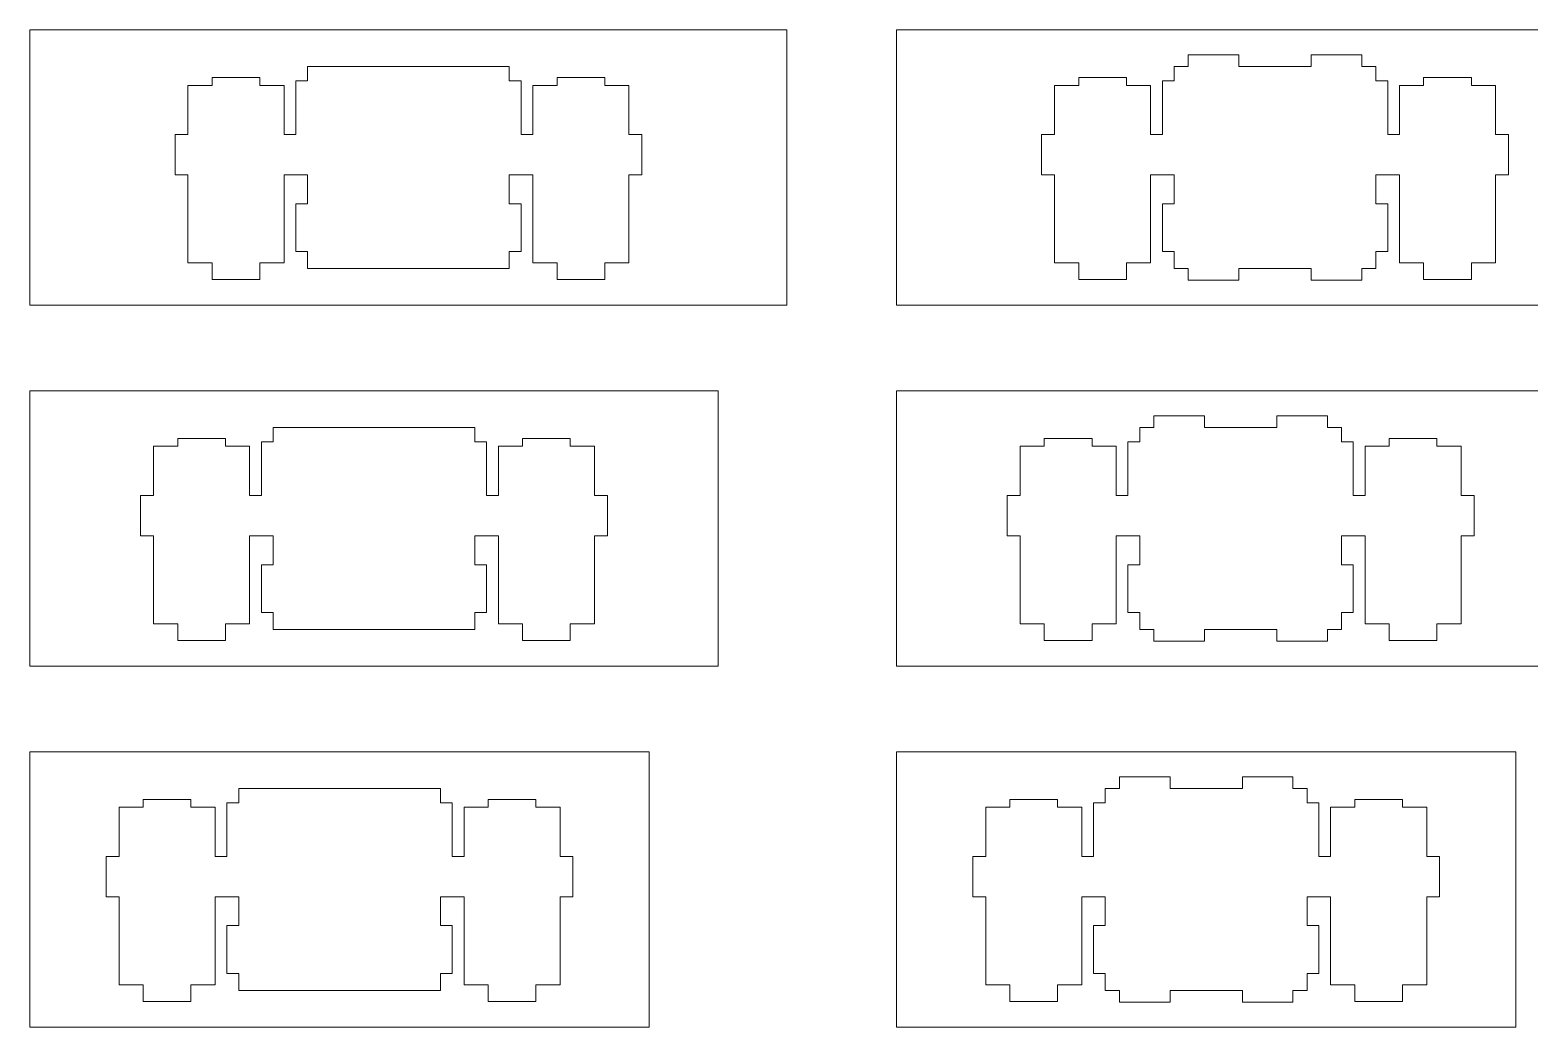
# Model space of a CAD drawing. Header units: millimetres. Extents: x -489 to 489, y -241 to 468.
# Drawn here: x -208.2 to -104.4, y 355.8 to 424.8 of the extents above; entities that cross this region are included whole.
import ezdxf

# ---------------------------------------------------------------- set-up
doc = ezdxf.new("R2010")
doc.units = ezdxf.units.MM
doc.header["$MEASUREMENT"] = 0
doc.layers.add('Layer 1', color=7, linetype='Continuous')

msp = doc.modelspace()

# ---------------------------------------------------------------- linework, layer by layer
at = {"layer": 'Layer 1', "color": 250, "lineweight": 9}
for points in [[(-208.1806, 424.8478), (-208.1806, 424.8478), (-208.1806, 405.7978), (-208.1806, 405.7978), (-208.1806, 405.7978), (-208.1806, 405.7978), (-155.7931, 405.7978), (-155.7931, 405.7978), (-155.7931, 405.7978), (-155.7931, 405.7978), (-155.7931, 424.8478), (-155.7931, 424.8478), (-155.7931, 424.8478), (-155.7931, 424.8478), (-208.1806, 424.8478), (-208.1806, 424.8478)], [(-148.1957, 424.8478), (-148.1957, 424.8478), (-148.1957, 405.7978), (-148.1957, 405.7978), (-148.1957, 405.7978), (-148.1957, 405.7978), (-95.8082, 405.7978), (-95.8082, 405.7978), (-95.8082, 405.7978), (-95.8082, 405.7978), (-95.8082, 424.8478), (-95.8082, 424.8478), (-95.8082, 424.8478), (-95.8082, 424.8478), (-148.1957, 424.8478), (-148.1957, 424.8478)], [(-208.1806, 399.8577), (-208.1806, 399.8577), (-208.1806, 380.8077), (-208.1806, 380.8077), (-208.1806, 380.8077), (-208.1806, 380.8077), (-160.5556, 380.8077), (-160.5556, 380.8077), (-160.5556, 380.8077), (-160.5556, 380.8077), (-160.5556, 399.8577), (-160.5556, 399.8577), (-160.5556, 399.8577), (-160.5556, 399.8577), (-208.1806, 399.8577), (-208.1806, 399.8577)], [(-148.1957, 399.8577), (-148.1957, 399.8577), (-148.1957, 380.8077), (-148.1957, 380.8077), (-148.1957, 380.8077), (-148.1957, 380.8077), (-100.5707, 380.8077), (-100.5707, 380.8077), (-100.5707, 380.8077), (-100.5707, 380.8077), (-100.5707, 399.8577), (-100.5707, 399.8577), (-100.5707, 399.8577), (-100.5707, 399.8577), (-148.1957, 399.8577), (-148.1957, 399.8577)], [(-208.1806, 355.8176), (-208.1806, 355.8176), (-208.1806, 374.8676), (-208.1806, 374.8676), (-208.1806, 374.8676), (-208.1806, 374.8676), (-165.3181, 374.8676), (-165.3181, 374.8676), (-165.3181, 374.8676), (-165.3181, 374.8676), (-165.3181, 355.8176), (-165.3181, 355.8176), (-165.3181, 355.8176), (-165.3181, 355.8176), (-208.1806, 355.8176), (-208.1806, 355.8176)], [(-148.1957, 355.8176), (-148.1957, 355.8176), (-148.1957, 374.8676), (-148.1957, 374.8676), (-148.1957, 374.8676), (-148.1957, 374.8676), (-105.3332, 374.8676), (-105.3332, 374.8676), (-105.3332, 374.8676), (-105.3332, 374.8676), (-105.3332, 355.8176), (-105.3332, 355.8176), (-105.3332, 355.8176), (-105.3332, 355.8176), (-148.1957, 355.8176), (-148.1957, 355.8176)]]:
    msp.add_open_spline(points, degree=3, knots=[0, 0, 0, 0, 0.2, 0.2, 0.2, 0.2, 0.4, 0.4, 0.4, 0.4, 0.6, 0.6, 0.6, 0.6, 1, 1, 1, 1], dxfattribs=at)
for points in [[(-175.0018, 422.3078), (-175.0018, 422.3078), (-188.9718, 422.3078), (-188.9718, 422.3078)], [(-188.9718, 422.3078), (-188.9718, 422.3078), (-188.9718, 421.3274), (-188.9718, 421.3274)], [(-175.0018, 421.3274), (-175.0018, 421.3274), (-175.0018, 422.3078), (-175.0018, 422.3078)], [(-128.007, 422.3078), (-128.007, 422.3078), (-128.9874, 422.3078), (-128.9874, 422.3078)], [(-128.9874, 422.3078), (-128.9874, 422.3078), (-128.9874, 421.3273), (-128.9874, 421.3273)], [(-124.5068, 423.1206), (-124.5068, 423.1206), (-128.007, 423.1206), (-128.007, 423.1206)], [(-128.007, 423.1206), (-128.007, 423.1206), (-128.007, 422.3078), (-128.007, 422.3078)], [(-124.5068, 422.3078), (-124.5068, 422.3078), (-124.5068, 423.1206), (-124.5068, 423.1206)], [(-119.498, 422.3078), (-119.498, 422.3078), (-124.5068, 422.3078), (-124.5068, 422.3078)], [(-115.9978, 423.1206), (-115.9978, 423.1206), (-119.498, 423.1206), (-119.498, 423.1206)], [(-119.498, 423.1206), (-119.498, 423.1206), (-119.498, 422.3078), (-119.498, 422.3078)], [(-115.9978, 422.3078), (-115.9978, 422.3078), (-115.9978, 423.1206), (-115.9978, 423.1206)], [(-115.0174, 422.3078), (-115.0174, 422.3078), (-115.9978, 422.3078), (-115.9978, 422.3078)], [(-115.0174, 421.3273), (-115.0174, 421.3273), (-115.0174, 422.3078), (-115.0174, 422.3078)], [(-192.2738, 421.5458), (-192.2738, 421.5458), (-195.5758, 421.5458), (-195.5758, 421.5458)], [(-195.5758, 421.5458), (-195.5758, 421.5458), (-195.5758, 421.0124), (-195.5758, 421.0124)], [(-192.2738, 421.0124), (-192.2738, 421.0124), (-192.2738, 421.5458), (-192.2738, 421.5458)], [(-188.9718, 421.3274), (-188.9718, 421.3274), (-189.7846, 421.3274), (-189.7846, 421.3274)], [(-189.7846, 421.3274), (-189.7846, 421.3274), (-189.7846, 417.6088), (-189.7846, 417.6088)], [(-174.189, 421.3274), (-174.189, 421.3274), (-175.0018, 421.3274), (-175.0018, 421.3274)], [(-174.189, 417.6088), (-174.189, 417.6088), (-174.189, 421.3274), (-174.189, 421.3274)], [(-168.3978, 421.5458), (-168.3978, 421.5458), (-171.6998, 421.5458), (-171.6998, 421.5458)], [(-171.6998, 421.5458), (-171.6998, 421.5458), (-171.6998, 421.0124), (-171.6998, 421.0124)], [(-168.3978, 421.0124), (-168.3978, 421.0124), (-168.3978, 421.5458), (-168.3978, 421.5458)], [(-132.2894, 421.5458), (-132.2894, 421.5458), (-135.5914, 421.5458), (-135.5914, 421.5458)], [(-135.5914, 421.5458), (-135.5914, 421.5458), (-135.5914, 421.0124), (-135.5914, 421.0124)], [(-132.2894, 421.0124), (-132.2894, 421.0124), (-132.2894, 421.5458), (-132.2894, 421.5458)], [(-128.9874, 421.3273), (-128.9874, 421.3273), (-129.8002, 421.3273), (-129.8002, 421.3273)], [(-129.8002, 421.3273), (-129.8002, 421.3273), (-129.8002, 417.6088), (-129.8002, 417.6088)], [(-114.2046, 421.3273), (-114.2046, 421.3273), (-115.0174, 421.3273), (-115.0174, 421.3273)], [(-114.2046, 417.6088), (-114.2046, 417.6088), (-114.2046, 421.3273), (-114.2046, 421.3273)], [(-108.4134, 421.5458), (-108.4134, 421.5458), (-111.7154, 421.5458), (-111.7154, 421.5458)], [(-111.7154, 421.5458), (-111.7154, 421.5458), (-111.7154, 421.0124), (-111.7154, 421.0124)], [(-108.4134, 421.0124), (-108.4134, 421.0124), (-108.4134, 421.5458), (-108.4134, 421.5458)], [(-195.5758, 421.0124), (-195.5758, 421.0124), (-197.2522, 421.0124), (-197.2522, 421.0124)], [(-197.2522, 421.0124), (-197.2522, 421.0124), (-197.2522, 417.6088), (-197.2522, 417.6088)], [(-190.5974, 421.0124), (-190.5974, 421.0124), (-192.2738, 421.0124), (-192.2738, 421.0124)], [(-190.5974, 421.0124), (-190.5974, 421.0124), (-190.5974, 421.0124), (-190.5974, 421.0124)], [(-190.5974, 417.6088), (-190.5974, 417.6088), (-190.5974, 421.0124), (-190.5974, 421.0124)], [(-171.6998, 421.0124), (-171.6998, 421.0124), (-173.3762, 421.0124), (-173.3762, 421.0124)], [(-173.3762, 421.0124), (-173.3762, 421.0124), (-173.3762, 417.6088), (-173.3762, 417.6088)], [(-166.7214, 421.0124), (-166.7214, 421.0124), (-168.3978, 421.0124), (-168.3978, 421.0124)], [(-166.7214, 417.6088), (-166.7214, 417.6088), (-166.7214, 421.0124), (-166.7214, 421.0124)], [(-135.5914, 421.0124), (-135.5914, 421.0124), (-137.2678, 421.0124), (-137.2678, 421.0124)], [(-137.2678, 421.0124), (-137.2678, 421.0124), (-137.2678, 417.6088), (-137.2678, 417.6088)], [(-130.613, 421.0124), (-130.613, 421.0124), (-132.2894, 421.0124), (-132.2894, 421.0124)], [(-130.613, 421.0124), (-130.613, 421.0124), (-130.613, 421.0124), (-130.613, 421.0124)], [(-130.613, 417.6088), (-130.613, 417.6088), (-130.613, 421.0124), (-130.613, 421.0124)], [(-111.7154, 421.0124), (-111.7154, 421.0124), (-113.3918, 421.0124), (-113.3918, 421.0124)], [(-113.3918, 421.0124), (-113.3918, 421.0124), (-113.3918, 417.6088), (-113.3918, 417.6088)], [(-106.737, 421.0124), (-106.737, 421.0124), (-108.4134, 421.0124), (-108.4134, 421.0124)], [(-106.737, 417.6088), (-106.737, 417.6088), (-106.737, 421.0124), (-106.737, 421.0124)], [(-197.2522, 417.6088), (-197.2522, 417.6088), (-198.1412, 417.6088), (-198.1412, 417.6088)], [(-198.1412, 417.6088), (-198.1412, 417.6088), (-198.1412, 414.8148), (-198.1412, 414.8148)], [(-189.7846, 417.6088), (-189.7846, 417.6088), (-190.5974, 417.6088), (-190.5974, 417.6088)], [(-173.3762, 417.6088), (-173.3762, 417.6088), (-174.189, 417.6088), (-174.189, 417.6088)], [(-165.8324, 417.6088), (-165.8324, 417.6088), (-166.7214, 417.6088), (-166.7214, 417.6088)], [(-165.8324, 414.8148), (-165.8324, 414.8148), (-165.8324, 417.6088), (-165.8324, 417.6088)], [(-137.2678, 417.6088), (-137.2678, 417.6088), (-138.1568, 417.6088), (-138.1568, 417.6088)], [(-138.1568, 417.6088), (-138.1568, 417.6088), (-138.1568, 414.8148), (-138.1568, 414.8148)], [(-129.8002, 417.6088), (-129.8002, 417.6088), (-130.613, 417.6088), (-130.613, 417.6088)], [(-113.3918, 417.6088), (-113.3918, 417.6088), (-114.2046, 417.6088), (-114.2046, 417.6088)], [(-105.848, 417.6088), (-105.848, 417.6088), (-106.737, 417.6088), (-106.737, 417.6088)], [(-105.848, 414.8148), (-105.848, 414.8148), (-105.848, 417.6088), (-105.848, 417.6088)], [(-198.1412, 414.8148), (-198.1412, 414.8148), (-197.2522, 414.8148), (-197.2522, 414.8148)], [(-197.2522, 414.8148), (-197.2522, 414.8148), (-197.2522, 408.7188), (-197.2522, 408.7188)], [(-190.5974, 408.7188), (-190.5974, 408.7188), (-190.5974, 414.8148), (-190.5974, 414.8148)], [(-190.5974, 414.8148), (-190.5974, 414.8148), (-188.9718, 414.8148), (-188.9718, 414.8148)], [(-188.9718, 414.8148), (-188.9718, 414.8148), (-188.9718, 412.8184), (-188.9718, 412.8184)], [(-175.0018, 412.8184), (-175.0018, 412.8184), (-175.0018, 414.8148), (-175.0018, 414.8148)], [(-175.0018, 414.8148), (-175.0018, 414.8148), (-173.3762, 414.8148), (-173.3762, 414.8148)], [(-173.3762, 414.8148), (-173.3762, 414.8148), (-173.3762, 408.7188), (-173.3762, 408.7188)], [(-166.7214, 408.7188), (-166.7214, 408.7188), (-166.7214, 414.8148), (-166.7214, 414.8148)], [(-166.7214, 414.8148), (-166.7214, 414.8148), (-165.8324, 414.8148), (-165.8324, 414.8148)], [(-138.1568, 414.8148), (-138.1568, 414.8148), (-137.2678, 414.8148), (-137.2678, 414.8148)], [(-137.2678, 414.8148), (-137.2678, 414.8148), (-137.2678, 408.7188), (-137.2678, 408.7188)], [(-130.613, 408.7188), (-130.613, 408.7188), (-130.613, 414.8148), (-130.613, 414.8148)], [(-130.613, 414.8148), (-130.613, 414.8148), (-128.9874, 414.8148), (-128.9874, 414.8148)], [(-128.9874, 414.8148), (-128.9874, 414.8148), (-128.9874, 412.8183), (-128.9874, 412.8183)], [(-115.0174, 412.8183), (-115.0174, 412.8183), (-115.0174, 414.8148), (-115.0174, 414.8148)], [(-115.0174, 414.8148), (-115.0174, 414.8148), (-113.3918, 414.8148), (-113.3918, 414.8148)], [(-113.3918, 414.8148), (-113.3918, 414.8148), (-113.3918, 408.7188), (-113.3918, 408.7188)], [(-106.737, 408.7188), (-106.737, 408.7188), (-106.737, 414.8148), (-106.737, 414.8148)], [(-106.737, 414.8148), (-106.737, 414.8148), (-105.848, 414.8148), (-105.848, 414.8148)], [(-189.7846, 412.8184), (-189.7846, 412.8184), (-189.7846, 409.5062), (-189.7846, 409.5062)], [(-188.9718, 412.8184), (-188.9718, 412.8184), (-189.7846, 412.8184), (-189.7846, 412.8184)], [(-174.189, 412.8184), (-174.189, 412.8184), (-175.0018, 412.8184), (-175.0018, 412.8184)], [(-174.189, 409.5062), (-174.189, 409.5062), (-174.189, 412.8184), (-174.189, 412.8184)], [(-128.9874, 412.8183), (-128.9874, 412.8183), (-129.8002, 412.8183), (-129.8002, 412.8183)], [(-129.8002, 412.8183), (-129.8002, 412.8183), (-129.8002, 409.5062), (-129.8002, 409.5062)], [(-114.2046, 412.8183), (-114.2046, 412.8183), (-115.0174, 412.8183), (-115.0174, 412.8183)], [(-114.2046, 409.5062), (-114.2046, 409.5062), (-114.2046, 412.8183), (-114.2046, 412.8183)], [(-189.7846, 409.5062), (-189.7846, 409.5062), (-188.9718, 409.5062), (-188.9718, 409.5062)], [(-188.9718, 408.3378), (-188.9718, 408.3378), (-188.9718, 409.5062), (-188.9718, 409.5062)], [(-175.0018, 408.3378), (-175.0018, 408.3378), (-175.0018, 409.5062), (-175.0018, 409.5062)], [(-175.0018, 409.5062), (-175.0018, 409.5062), (-174.189, 409.5062), (-174.189, 409.5062)], [(-129.8002, 409.5062), (-129.8002, 409.5062), (-128.9874, 409.5062), (-128.9874, 409.5062)], [(-128.9874, 408.3378), (-128.9874, 408.3378), (-128.9874, 409.5062), (-128.9874, 409.5062)], [(-115.0174, 408.3378), (-115.0174, 408.3378), (-115.0174, 409.5062), (-115.0174, 409.5062)], [(-115.0174, 409.5062), (-115.0174, 409.5062), (-114.2046, 409.5062), (-114.2046, 409.5062)], [(-197.2522, 408.7188), (-197.2522, 408.7188), (-195.5758, 408.7188), (-195.5758, 408.7188)], [(-195.5758, 408.7188), (-195.5758, 408.7188), (-195.5758, 407.5758), (-195.5758, 407.5758)], [(-192.2738, 407.5758), (-192.2738, 407.5758), (-192.2738, 408.7188), (-192.2738, 408.7188)], [(-192.2738, 408.7188), (-192.2738, 408.7188), (-190.5974, 408.7188), (-190.5974, 408.7188)], [(-188.9718, 408.3378), (-188.9718, 408.3378), (-175.0018, 408.3378), (-175.0018, 408.3378)], [(-173.3762, 408.7188), (-173.3762, 408.7188), (-171.6998, 408.7188), (-171.6998, 408.7188)], [(-173.3762, 408.7188), (-173.3762, 408.7188), (-173.3762, 408.7188), (-173.3762, 408.7188)], [(-171.6998, 408.7188), (-171.6998, 408.7188), (-171.6998, 407.5758), (-171.6998, 407.5758)], [(-168.3978, 407.5758), (-168.3978, 407.5758), (-168.3978, 408.7188), (-168.3978, 408.7188)], [(-168.3978, 408.7188), (-168.3978, 408.7188), (-166.7214, 408.7188), (-166.7214, 408.7188)], [(-137.2678, 408.7188), (-137.2678, 408.7188), (-135.5914, 408.7188), (-135.5914, 408.7188)], [(-135.5914, 408.7188), (-135.5914, 408.7188), (-135.5914, 407.5758), (-135.5914, 407.5758)], [(-132.2894, 407.5758), (-132.2894, 407.5758), (-132.2894, 408.7188), (-132.2894, 408.7188)], [(-132.2894, 408.7188), (-132.2894, 408.7188), (-130.613, 408.7188), (-130.613, 408.7188)], [(-128.9874, 408.3378), (-128.9874, 408.3378), (-128.007, 408.3378), (-128.007, 408.3378)], [(-128.007, 408.3378), (-128.007, 408.3378), (-128.007, 407.525), (-128.007, 407.525)], [(-124.5068, 407.525), (-124.5068, 407.525), (-124.5068, 408.3378), (-124.5068, 408.3378)], [(-124.5068, 408.3378), (-124.5068, 408.3378), (-119.498, 408.3378), (-119.498, 408.3378)], [(-119.498, 408.3378), (-119.498, 408.3378), (-119.498, 407.525), (-119.498, 407.525)], [(-115.9978, 407.525), (-115.9978, 407.525), (-115.9978, 408.3378), (-115.9978, 408.3378)], [(-115.9978, 408.3378), (-115.9978, 408.3378), (-115.0174, 408.3378), (-115.0174, 408.3378)], [(-113.3918, 408.7188), (-113.3918, 408.7188), (-113.3918, 408.7188), (-113.3918, 408.7188)], [(-113.3918, 408.7188), (-113.3918, 408.7188), (-111.7154, 408.7188), (-111.7154, 408.7188)], [(-111.7154, 408.7188), (-111.7154, 408.7188), (-111.7154, 407.5758), (-111.7154, 407.5758)], [(-108.4134, 407.5758), (-108.4134, 407.5758), (-108.4134, 408.7188), (-108.4134, 408.7188)], [(-108.4134, 408.7188), (-108.4134, 408.7188), (-106.737, 408.7188), (-106.737, 408.7188)], [(-195.5758, 407.5758), (-195.5758, 407.5758), (-192.2738, 407.5758), (-192.2738, 407.5758)], [(-171.6998, 407.5758), (-171.6998, 407.5758), (-168.3978, 407.5758), (-168.3978, 407.5758)], [(-135.5914, 407.5758), (-135.5914, 407.5758), (-132.2894, 407.5758), (-132.2894, 407.5758)], [(-128.007, 407.525), (-128.007, 407.525), (-124.5068, 407.525), (-124.5068, 407.525)], [(-119.498, 407.525), (-119.498, 407.525), (-115.9978, 407.525), (-115.9978, 407.525)], [(-111.7154, 407.5758), (-111.7154, 407.5758), (-108.4134, 407.5758), (-108.4134, 407.5758)], [(-126.8878, 398.1305), (-126.8878, 398.1305), (-130.388, 398.1305), (-130.388, 398.1305)], [(-130.388, 398.1305), (-130.388, 398.1305), (-130.388, 397.3177), (-130.388, 397.3177)], [(-126.8878, 397.3177), (-126.8878, 397.3177), (-126.8878, 398.1305), (-126.8878, 398.1305)], [(-118.3788, 398.1305), (-118.3788, 398.1305), (-121.879, 398.1305), (-121.879, 398.1305)], [(-121.879, 398.1305), (-121.879, 398.1305), (-121.879, 397.3177), (-121.879, 397.3177)], [(-118.3788, 397.3177), (-118.3788, 397.3177), (-118.3788, 398.1305), (-118.3788, 398.1305)], [(-194.6553, 396.5557), (-194.6553, 396.5557), (-197.9573, 396.5557), (-197.9573, 396.5557)], [(-197.9573, 396.5557), (-197.9573, 396.5557), (-197.9573, 396.0223), (-197.9573, 396.0223)], [(-194.6553, 396.0223), (-194.6553, 396.0223), (-194.6553, 396.5557), (-194.6553, 396.5557)], [(-177.3833, 397.3177), (-177.3833, 397.3177), (-191.3533, 397.3177), (-191.3533, 397.3177)], [(-191.3533, 397.3177), (-191.3533, 397.3177), (-191.3533, 396.3373), (-191.3533, 396.3373)], [(-177.3833, 396.3373), (-177.3833, 396.3373), (-177.3833, 397.3177), (-177.3833, 397.3177)], [(-170.7793, 396.5557), (-170.7793, 396.5557), (-174.0813, 396.5557), (-174.0813, 396.5557)], [(-174.0813, 396.5557), (-174.0813, 396.5557), (-174.0813, 396.0223), (-174.0813, 396.0223)], [(-170.7793, 396.0223), (-170.7793, 396.0223), (-170.7793, 396.5557), (-170.7793, 396.5557)], [(-134.6704, 396.5557), (-134.6704, 396.5557), (-137.9724, 396.5557), (-137.9724, 396.5557)], [(-137.9724, 396.5557), (-137.9724, 396.5557), (-137.9724, 396.0223), (-137.9724, 396.0223)], [(-134.6704, 396.0223), (-134.6704, 396.0223), (-134.6704, 396.5557), (-134.6704, 396.5557)], [(-130.388, 397.3177), (-130.388, 397.3177), (-131.3684, 397.3177), (-131.3684, 397.3177)], [(-131.3684, 397.3177), (-131.3684, 397.3177), (-131.3684, 396.3372), (-131.3684, 396.3372)], [(-121.879, 397.3177), (-121.879, 397.3177), (-126.8878, 397.3177), (-126.8878, 397.3177)], [(-117.3984, 397.3177), (-117.3984, 397.3177), (-118.3788, 397.3177), (-118.3788, 397.3177)], [(-117.3984, 396.3372), (-117.3984, 396.3372), (-117.3984, 397.3177), (-117.3984, 397.3177)], [(-110.7944, 396.5557), (-110.7944, 396.5557), (-114.0964, 396.5557), (-114.0964, 396.5557)], [(-114.0964, 396.5557), (-114.0964, 396.5557), (-114.0964, 396.0223), (-114.0964, 396.0223)], [(-110.7944, 396.0223), (-110.7944, 396.0223), (-110.7944, 396.5557), (-110.7944, 396.5557)], [(-197.9573, 396.0223), (-197.9573, 396.0223), (-199.6337, 396.0223), (-199.6337, 396.0223)], [(-199.6337, 396.0223), (-199.6337, 396.0223), (-199.6337, 392.6187), (-199.6337, 392.6187)], [(-192.9789, 396.0223), (-192.9789, 396.0223), (-194.6553, 396.0223), (-194.6553, 396.0223)], [(-192.9789, 396.0223), (-192.9789, 396.0223), (-192.9789, 396.0223), (-192.9789, 396.0223)], [(-192.9789, 392.6187), (-192.9789, 392.6187), (-192.9789, 396.0223), (-192.9789, 396.0223)], [(-191.3533, 396.3373), (-191.3533, 396.3373), (-192.1661, 396.3373), (-192.1661, 396.3373)], [(-192.1661, 396.3373), (-192.1661, 396.3373), (-192.1661, 392.6187), (-192.1661, 392.6187)], [(-176.5705, 396.3373), (-176.5705, 396.3373), (-177.3833, 396.3373), (-177.3833, 396.3373)], [(-176.5705, 392.6187), (-176.5705, 392.6187), (-176.5705, 396.3373), (-176.5705, 396.3373)], [(-174.0813, 396.0223), (-174.0813, 396.0223), (-175.7577, 396.0223), (-175.7577, 396.0223)], [(-175.7577, 396.0223), (-175.7577, 396.0223), (-175.7577, 392.6187), (-175.7577, 392.6187)], [(-169.1029, 396.0223), (-169.1029, 396.0223), (-170.7793, 396.0223), (-170.7793, 396.0223)], [(-169.1029, 392.6187), (-169.1029, 392.6187), (-169.1029, 396.0223), (-169.1029, 396.0223)], [(-137.9724, 396.0223), (-137.9724, 396.0223), (-139.6488, 396.0223), (-139.6488, 396.0223)], [(-139.6488, 396.0223), (-139.6488, 396.0223), (-139.6488, 392.6187), (-139.6488, 392.6187)], [(-132.994, 396.0223), (-132.994, 396.0223), (-134.6704, 396.0223), (-134.6704, 396.0223)], [(-132.994, 396.0223), (-132.994, 396.0223), (-132.994, 396.0223), (-132.994, 396.0223)], [(-132.994, 392.6187), (-132.994, 392.6187), (-132.994, 396.0223), (-132.994, 396.0223)], [(-131.3684, 396.3372), (-131.3684, 396.3372), (-132.1812, 396.3372), (-132.1812, 396.3372)], [(-132.1812, 396.3372), (-132.1812, 396.3372), (-132.1812, 392.6187), (-132.1812, 392.6187)], [(-116.5856, 396.3372), (-116.5856, 396.3372), (-117.3984, 396.3372), (-117.3984, 396.3372)], [(-116.5856, 392.6187), (-116.5856, 392.6187), (-116.5856, 396.3372), (-116.5856, 396.3372)], [(-114.0964, 396.0223), (-114.0964, 396.0223), (-115.7728, 396.0223), (-115.7728, 396.0223)], [(-115.7728, 396.0223), (-115.7728, 396.0223), (-115.7728, 392.6187), (-115.7728, 392.6187)], [(-109.118, 396.0223), (-109.118, 396.0223), (-110.7944, 396.0223), (-110.7944, 396.0223)], [(-109.118, 392.6187), (-109.118, 392.6187), (-109.118, 396.0223), (-109.118, 396.0223)], [(-199.6337, 392.6187), (-199.6337, 392.6187), (-200.5227, 392.6187), (-200.5227, 392.6187)], [(-200.5227, 392.6187), (-200.5227, 392.6187), (-200.5227, 389.8247), (-200.5227, 389.8247)], [(-192.1661, 392.6187), (-192.1661, 392.6187), (-192.9789, 392.6187), (-192.9789, 392.6187)], [(-175.7577, 392.6187), (-175.7577, 392.6187), (-176.5705, 392.6187), (-176.5705, 392.6187)], [(-168.2139, 392.6187), (-168.2139, 392.6187), (-169.1029, 392.6187), (-169.1029, 392.6187)], [(-168.2139, 389.8247), (-168.2139, 389.8247), (-168.2139, 392.6187), (-168.2139, 392.6187)], [(-139.6488, 392.6187), (-139.6488, 392.6187), (-140.5378, 392.6187), (-140.5378, 392.6187)], [(-140.5378, 392.6187), (-140.5378, 392.6187), (-140.5378, 389.8247), (-140.5378, 389.8247)], [(-132.1812, 392.6187), (-132.1812, 392.6187), (-132.994, 392.6187), (-132.994, 392.6187)], [(-115.7728, 392.6187), (-115.7728, 392.6187), (-116.5856, 392.6187), (-116.5856, 392.6187)], [(-108.229, 392.6187), (-108.229, 392.6187), (-109.118, 392.6187), (-109.118, 392.6187)], [(-108.229, 389.8247), (-108.229, 389.8247), (-108.229, 392.6187), (-108.229, 392.6187)], [(-200.5227, 389.8247), (-200.5227, 389.8247), (-199.6337, 389.8247), (-199.6337, 389.8247)], [(-199.6337, 389.8247), (-199.6337, 389.8247), (-199.6337, 383.7287), (-199.6337, 383.7287)], [(-192.9789, 383.7287), (-192.9789, 383.7287), (-192.9789, 389.8247), (-192.9789, 389.8247)], [(-192.9789, 389.8247), (-192.9789, 389.8247), (-191.3533, 389.8247), (-191.3533, 389.8247)], [(-191.3533, 389.8247), (-191.3533, 389.8247), (-191.3533, 387.8283), (-191.3533, 387.8283)], [(-177.3833, 387.8283), (-177.3833, 387.8283), (-177.3833, 389.8247), (-177.3833, 389.8247)], [(-177.3833, 389.8247), (-177.3833, 389.8247), (-175.7577, 389.8247), (-175.7577, 389.8247)], [(-175.7577, 389.8247), (-175.7577, 389.8247), (-175.7577, 383.7287), (-175.7577, 383.7287)], [(-169.1029, 383.7287), (-169.1029, 383.7287), (-169.1029, 389.8247), (-169.1029, 389.8247)], [(-169.1029, 389.8247), (-169.1029, 389.8247), (-168.2139, 389.8247), (-168.2139, 389.8247)], [(-140.5378, 389.8247), (-140.5378, 389.8247), (-139.6488, 389.8247), (-139.6488, 389.8247)], [(-139.6488, 389.8247), (-139.6488, 389.8247), (-139.6488, 383.7287), (-139.6488, 383.7287)], [(-132.994, 383.7287), (-132.994, 383.7287), (-132.994, 389.8247), (-132.994, 389.8247)], [(-132.994, 389.8247), (-132.994, 389.8247), (-131.3684, 389.8247), (-131.3684, 389.8247)], [(-131.3684, 389.8247), (-131.3684, 389.8247), (-131.3684, 387.8282), (-131.3684, 387.8282)], [(-117.3984, 387.8282), (-117.3984, 387.8282), (-117.3984, 389.8247), (-117.3984, 389.8247)], [(-117.3984, 389.8247), (-117.3984, 389.8247), (-115.7728, 389.8247), (-115.7728, 389.8247)], [(-115.7728, 389.8247), (-115.7728, 389.8247), (-115.7728, 383.7287), (-115.7728, 383.7287)], [(-109.118, 383.7287), (-109.118, 383.7287), (-109.118, 389.8247), (-109.118, 389.8247)], [(-109.118, 389.8247), (-109.118, 389.8247), (-108.229, 389.8247), (-108.229, 389.8247)], [(-192.1661, 387.8283), (-192.1661, 387.8283), (-192.1661, 384.5161), (-192.1661, 384.5161)], [(-191.3533, 387.8283), (-191.3533, 387.8283), (-192.1661, 387.8283), (-192.1661, 387.8283)], [(-176.5705, 387.8283), (-176.5705, 387.8283), (-177.3833, 387.8283), (-177.3833, 387.8283)], [(-176.5705, 384.5161), (-176.5705, 384.5161), (-176.5705, 387.8283), (-176.5705, 387.8283)], [(-131.3684, 387.8282), (-131.3684, 387.8282), (-132.1812, 387.8282), (-132.1812, 387.8282)], [(-132.1812, 387.8282), (-132.1812, 387.8282), (-132.1812, 384.5161), (-132.1812, 384.5161)], [(-116.5856, 387.8282), (-116.5856, 387.8282), (-117.3984, 387.8282), (-117.3984, 387.8282)], [(-116.5856, 384.5161), (-116.5856, 384.5161), (-116.5856, 387.8282), (-116.5856, 387.8282)], [(-192.1661, 384.5161), (-192.1661, 384.5161), (-191.3533, 384.5161), (-191.3533, 384.5161)], [(-191.3533, 383.3477), (-191.3533, 383.3477), (-191.3533, 384.5161), (-191.3533, 384.5161)], [(-177.3833, 383.3477), (-177.3833, 383.3477), (-177.3833, 384.5161), (-177.3833, 384.5161)], [(-177.3833, 384.5161), (-177.3833, 384.5161), (-176.5705, 384.5161), (-176.5705, 384.5161)], [(-132.1812, 384.5161), (-132.1812, 384.5161), (-131.3684, 384.5161), (-131.3684, 384.5161)], [(-131.3684, 383.3477), (-131.3684, 383.3477), (-131.3684, 384.5161), (-131.3684, 384.5161)], [(-117.3984, 383.3477), (-117.3984, 383.3477), (-117.3984, 384.5161), (-117.3984, 384.5161)], [(-117.3984, 384.5161), (-117.3984, 384.5161), (-116.5856, 384.5161), (-116.5856, 384.5161)], [(-199.6337, 383.7287), (-199.6337, 383.7287), (-197.9573, 383.7287), (-197.9573, 383.7287)], [(-197.9573, 383.7287), (-197.9573, 383.7287), (-197.9573, 382.5857), (-197.9573, 382.5857)], [(-194.6553, 382.5857), (-194.6553, 382.5857), (-194.6553, 383.7287), (-194.6553, 383.7287)], [(-194.6553, 383.7287), (-194.6553, 383.7287), (-192.9789, 383.7287), (-192.9789, 383.7287)], [(-191.3533, 383.3477), (-191.3533, 383.3477), (-177.3833, 383.3477), (-177.3833, 383.3477)], [(-175.7577, 383.7287), (-175.7577, 383.7287), (-174.0813, 383.7287), (-174.0813, 383.7287)], [(-175.7577, 383.7287), (-175.7577, 383.7287), (-175.7577, 383.7287), (-175.7577, 383.7287)], [(-174.0813, 383.7287), (-174.0813, 383.7287), (-174.0813, 382.5857), (-174.0813, 382.5857)], [(-170.7793, 382.5857), (-170.7793, 382.5857), (-170.7793, 383.7287), (-170.7793, 383.7287)], [(-170.7793, 383.7287), (-170.7793, 383.7287), (-169.1029, 383.7287), (-169.1029, 383.7287)], [(-139.6488, 383.7287), (-139.6488, 383.7287), (-137.9724, 383.7287), (-137.9724, 383.7287)], [(-137.9724, 383.7287), (-137.9724, 383.7287), (-137.9724, 382.5857), (-137.9724, 382.5857)], [(-134.6704, 382.5857), (-134.6704, 382.5857), (-134.6704, 383.7287), (-134.6704, 383.7287)], [(-134.6704, 383.7287), (-134.6704, 383.7287), (-132.994, 383.7287), (-132.994, 383.7287)], [(-131.3684, 383.3477), (-131.3684, 383.3477), (-130.388, 383.3477), (-130.388, 383.3477)], [(-130.388, 383.3477), (-130.388, 383.3477), (-130.388, 382.5349), (-130.388, 382.5349)], [(-126.8878, 382.5349), (-126.8878, 382.5349), (-126.8878, 383.3477), (-126.8878, 383.3477)], [(-126.8878, 383.3477), (-126.8878, 383.3477), (-121.879, 383.3477), (-121.879, 383.3477)], [(-121.879, 383.3477), (-121.879, 383.3477), (-121.879, 382.5349), (-121.879, 382.5349)], [(-118.3788, 382.5349), (-118.3788, 382.5349), (-118.3788, 383.3477), (-118.3788, 383.3477)], [(-118.3788, 383.3477), (-118.3788, 383.3477), (-117.3984, 383.3477), (-117.3984, 383.3477)], [(-115.7728, 383.7287), (-115.7728, 383.7287), (-115.7728, 383.7287), (-115.7728, 383.7287)], [(-115.7728, 383.7287), (-115.7728, 383.7287), (-114.0964, 383.7287), (-114.0964, 383.7287)], [(-114.0964, 383.7287), (-114.0964, 383.7287), (-114.0964, 382.5857), (-114.0964, 382.5857)], [(-110.7944, 382.5857), (-110.7944, 382.5857), (-110.7944, 383.7287), (-110.7944, 383.7287)], [(-110.7944, 383.7287), (-110.7944, 383.7287), (-109.118, 383.7287), (-109.118, 383.7287)], [(-197.9573, 382.5857), (-197.9573, 382.5857), (-194.6553, 382.5857), (-194.6553, 382.5857)], [(-174.0813, 382.5857), (-174.0813, 382.5857), (-170.7793, 382.5857), (-170.7793, 382.5857)], [(-137.9724, 382.5857), (-137.9724, 382.5857), (-134.6704, 382.5857), (-134.6704, 382.5857)], [(-130.388, 382.5349), (-130.388, 382.5349), (-126.8878, 382.5349), (-126.8878, 382.5349)], [(-121.879, 382.5349), (-121.879, 382.5349), (-118.3788, 382.5349), (-118.3788, 382.5349)], [(-114.0964, 382.5857), (-114.0964, 382.5857), (-110.7944, 382.5857), (-110.7944, 382.5857)], [(-129.2688, 373.1404), (-129.2688, 373.1404), (-132.7689, 373.1404), (-132.7689, 373.1404)], [(-132.7689, 373.1404), (-132.7689, 373.1404), (-132.7689, 372.3276), (-132.7689, 372.3276)], [(-129.2688, 372.3276), (-129.2688, 372.3276), (-129.2688, 373.1404), (-129.2688, 373.1404)], [(-120.7598, 373.1404), (-120.7598, 373.1404), (-124.2599, 373.1404), (-124.2599, 373.1404)], [(-124.2599, 373.1404), (-124.2599, 373.1404), (-124.2599, 372.3276), (-124.2599, 372.3276)], [(-120.7598, 372.3276), (-120.7598, 372.3276), (-120.7598, 373.1404), (-120.7598, 373.1404)], [(-200.3383, 371.5656), (-200.3383, 371.5656), (-200.3383, 371.0322), (-200.3383, 371.0322)], [(-197.0363, 371.5656), (-197.0363, 371.5656), (-200.3383, 371.5656), (-200.3383, 371.5656)], [(-197.0363, 371.0322), (-197.0363, 371.0322), (-197.0363, 371.5656), (-197.0363, 371.5656)], [(-179.7643, 372.3276), (-179.7643, 372.3276), (-193.7343, 372.3276), (-193.7343, 372.3276)], [(-193.7343, 372.3276), (-193.7343, 372.3276), (-193.7343, 371.3472), (-193.7343, 371.3472)], [(-179.7643, 371.3472), (-179.7643, 371.3472), (-179.7643, 372.3276), (-179.7643, 372.3276)], [(-173.1603, 371.5656), (-173.1603, 371.5656), (-176.4623, 371.5656), (-176.4623, 371.5656)], [(-176.4623, 371.5656), (-176.4623, 371.5656), (-176.4623, 371.0322), (-176.4623, 371.0322)], [(-173.1603, 371.0322), (-173.1603, 371.0322), (-173.1603, 371.5656), (-173.1603, 371.5656)], [(-137.0514, 371.5656), (-137.0514, 371.5656), (-140.3534, 371.5656), (-140.3534, 371.5656)], [(-140.3534, 371.5656), (-140.3534, 371.5656), (-140.3534, 371.0322), (-140.3534, 371.0322)], [(-137.0514, 371.0322), (-137.0514, 371.0322), (-137.0514, 371.5656), (-137.0514, 371.5656)], [(-132.7689, 372.3276), (-132.7689, 372.3276), (-133.7494, 372.3276), (-133.7494, 372.3276)], [(-133.7494, 372.3276), (-133.7494, 372.3276), (-133.7494, 371.3472), (-133.7494, 371.3472)], [(-124.2599, 372.3276), (-124.2599, 372.3276), (-129.2688, 372.3276), (-129.2688, 372.3276)], [(-119.7794, 372.3276), (-119.7794, 372.3276), (-120.7598, 372.3276), (-120.7598, 372.3276)], [(-119.7794, 371.3472), (-119.7794, 371.3472), (-119.7794, 372.3276), (-119.7794, 372.3276)], [(-113.1754, 371.5656), (-113.1754, 371.5656), (-116.4774, 371.5656), (-116.4774, 371.5656)], [(-116.4774, 371.5656), (-116.4774, 371.5656), (-116.4774, 371.0322), (-116.4774, 371.0322)], [(-113.1754, 371.0322), (-113.1754, 371.0322), (-113.1754, 371.5656), (-113.1754, 371.5656)], [(-200.3383, 371.0322), (-200.3383, 371.0322), (-202.0147, 371.0322), (-202.0147, 371.0322)], [(-202.0147, 371.0322), (-202.0147, 371.0322), (-202.0147, 367.6286), (-202.0147, 367.6286)], [(-195.3599, 371.0322), (-195.3599, 371.0322), (-197.0363, 371.0322), (-197.0363, 371.0322)], [(-195.3599, 371.0322), (-195.3599, 371.0322), (-195.3599, 371.0322), (-195.3599, 371.0322)], [(-195.3599, 367.6286), (-195.3599, 367.6286), (-195.3599, 371.0322), (-195.3599, 371.0322)], [(-193.7343, 371.3472), (-193.7343, 371.3472), (-194.5471, 371.3472), (-194.5471, 371.3472)], [(-194.5471, 371.3472), (-194.5471, 371.3472), (-194.5471, 367.6286), (-194.5471, 367.6286)], [(-178.9515, 371.3472), (-178.9515, 371.3472), (-179.7643, 371.3472), (-179.7643, 371.3472)], [(-178.9515, 367.6286), (-178.9515, 367.6286), (-178.9515, 371.3472), (-178.9515, 371.3472)], [(-176.4623, 371.0322), (-176.4623, 371.0322), (-178.1387, 371.0322), (-178.1387, 371.0322)], [(-178.1387, 371.0322), (-178.1387, 371.0322), (-178.1387, 367.6286), (-178.1387, 367.6286)], [(-171.4839, 371.0322), (-171.4839, 371.0322), (-173.1603, 371.0322), (-173.1603, 371.0322)], [(-171.4839, 367.6286), (-171.4839, 367.6286), (-171.4839, 371.0322), (-171.4839, 371.0322)], [(-140.3534, 371.0322), (-140.3534, 371.0322), (-142.0298, 371.0322), (-142.0298, 371.0322)], [(-142.0298, 371.0322), (-142.0298, 371.0322), (-142.0298, 367.6286), (-142.0298, 367.6286)], [(-135.375, 371.0322), (-135.375, 371.0322), (-137.0514, 371.0322), (-137.0514, 371.0322)], [(-135.375, 371.0322), (-135.375, 371.0322), (-135.375, 371.0322), (-135.375, 371.0322)], [(-135.375, 367.6286), (-135.375, 367.6286), (-135.375, 371.0322), (-135.375, 371.0322)], [(-133.7494, 371.3472), (-133.7494, 371.3472), (-134.5622, 371.3472), (-134.5622, 371.3472)], [(-134.5622, 371.3472), (-134.5622, 371.3472), (-134.5622, 367.6286), (-134.5622, 367.6286)], [(-133.7494, 371.3472), (-133.7494, 371.3472), (-133.7494, 371.3472), (-133.7494, 371.3472)], [(-118.9666, 371.3472), (-118.9666, 371.3472), (-119.7794, 371.3472), (-119.7794, 371.3472)], [(-118.9666, 367.6286), (-118.9666, 367.6286), (-118.9666, 371.3472), (-118.9666, 371.3472)], [(-118.1538, 371.0322), (-118.1538, 371.0322), (-118.1538, 367.6286), (-118.1538, 367.6286)], [(-116.4774, 371.0322), (-116.4774, 371.0322), (-118.1538, 371.0322), (-118.1538, 371.0322)], [(-111.499, 371.0322), (-111.499, 371.0322), (-113.1754, 371.0322), (-113.1754, 371.0322)], [(-111.499, 367.6286), (-111.499, 367.6286), (-111.499, 371.0322), (-111.499, 371.0322)], [(-202.0147, 367.6286), (-202.0147, 367.6286), (-202.9037, 367.6286), (-202.9037, 367.6286)], [(-202.9037, 367.6286), (-202.9037, 367.6286), (-202.9037, 364.8346), (-202.9037, 364.8346)], [(-194.5471, 367.6286), (-194.5471, 367.6286), (-195.3599, 367.6286), (-195.3599, 367.6286)], [(-178.1387, 367.6286), (-178.1387, 367.6286), (-178.9515, 367.6286), (-178.9515, 367.6286)], [(-170.5949, 367.6286), (-170.5949, 367.6286), (-171.4839, 367.6286), (-171.4839, 367.6286)], [(-170.5949, 364.8346), (-170.5949, 364.8346), (-170.5949, 367.6286), (-170.5949, 367.6286)], [(-142.0298, 367.6286), (-142.0298, 367.6286), (-142.9188, 367.6286), (-142.9188, 367.6286)], [(-142.9188, 367.6286), (-142.9188, 367.6286), (-142.9188, 364.8346), (-142.9188, 364.8346)], [(-134.5622, 367.6286), (-134.5622, 367.6286), (-135.375, 367.6286), (-135.375, 367.6286)], [(-118.1538, 367.6286), (-118.1538, 367.6286), (-118.9666, 367.6286), (-118.9666, 367.6286)], [(-110.61, 367.6286), (-110.61, 367.6286), (-111.499, 367.6286), (-111.499, 367.6286)], [(-110.61, 364.8346), (-110.61, 364.8346), (-110.61, 367.6286), (-110.61, 367.6286)], [(-202.9037, 364.8346), (-202.9037, 364.8346), (-202.0147, 364.8346), (-202.0147, 364.8346)], [(-202.0147, 364.8346), (-202.0147, 364.8346), (-202.0147, 358.7386), (-202.0147, 358.7386)], [(-195.3599, 358.7386), (-195.3599, 358.7386), (-195.3599, 364.8346), (-195.3599, 364.8346)], [(-195.3599, 364.8346), (-195.3599, 364.8346), (-193.7343, 364.8346), (-193.7343, 364.8346)], [(-193.7343, 364.8346), (-193.7343, 364.8346), (-193.7343, 362.8382), (-193.7343, 362.8382)], [(-179.7643, 362.8382), (-179.7643, 362.8382), (-179.7643, 364.8346), (-179.7643, 364.8346)], [(-179.7643, 364.8346), (-179.7643, 364.8346), (-178.1387, 364.8346), (-178.1387, 364.8346)], [(-178.1387, 364.8346), (-178.1387, 364.8346), (-178.1387, 358.7386), (-178.1387, 358.7386)], [(-171.4839, 358.7386), (-171.4839, 358.7386), (-171.4839, 364.8346), (-171.4839, 364.8346)], [(-171.4839, 364.8346), (-171.4839, 364.8346), (-170.5949, 364.8346), (-170.5949, 364.8346)], [(-142.9188, 364.8346), (-142.9188, 364.8346), (-142.0298, 364.8346), (-142.0298, 364.8346)], [(-142.0298, 364.8346), (-142.0298, 364.8346), (-142.0298, 358.7386), (-142.0298, 358.7386)], [(-135.375, 358.7386), (-135.375, 358.7386), (-135.375, 364.8346), (-135.375, 364.8346)], [(-135.375, 364.8346), (-135.375, 364.8346), (-133.7494, 364.8346), (-133.7494, 364.8346)], [(-133.7494, 364.8346), (-133.7494, 364.8346), (-133.7494, 362.8382), (-133.7494, 362.8382)], [(-119.7794, 362.8382), (-119.7794, 362.8382), (-119.7794, 364.8346), (-119.7794, 364.8346)], [(-119.7794, 364.8346), (-119.7794, 364.8346), (-118.1538, 364.8346), (-118.1538, 364.8346)], [(-118.1538, 364.8346), (-118.1538, 364.8346), (-118.1538, 358.7386), (-118.1538, 358.7386)], [(-111.499, 358.7386), (-111.499, 358.7386), (-111.499, 364.8346), (-111.499, 364.8346)], [(-111.499, 364.8346), (-111.499, 364.8346), (-110.61, 364.8346), (-110.61, 364.8346)], [(-193.7343, 362.8382), (-193.7343, 362.8382), (-194.5471, 362.8382), (-194.5471, 362.8382)], [(-194.5471, 362.8382), (-194.5471, 362.8382), (-194.5471, 359.526), (-194.5471, 359.526)], [(-178.9515, 362.8382), (-178.9515, 362.8382), (-179.7643, 362.8382), (-179.7643, 362.8382)], [(-178.9515, 359.526), (-178.9515, 359.526), (-178.9515, 362.8382), (-178.9515, 362.8382)], [(-133.7494, 362.8382), (-133.7494, 362.8382), (-134.5622, 362.8382), (-134.5622, 362.8382)], [(-134.5622, 362.8382), (-134.5622, 362.8382), (-134.5622, 359.526), (-134.5622, 359.526)], [(-118.9666, 362.8382), (-118.9666, 362.8382), (-119.7794, 362.8382), (-119.7794, 362.8382)], [(-118.9666, 359.526), (-118.9666, 359.526), (-118.9666, 362.8382), (-118.9666, 362.8382)], [(-194.5471, 359.526), (-194.5471, 359.526), (-193.7343, 359.526), (-193.7343, 359.526)], [(-193.7343, 358.3576), (-193.7343, 358.3576), (-193.7343, 359.526), (-193.7343, 359.526)], [(-179.7643, 358.3576), (-179.7643, 358.3576), (-179.7643, 359.526), (-179.7643, 359.526)], [(-179.7643, 359.526), (-179.7643, 359.526), (-178.9515, 359.526), (-178.9515, 359.526)], [(-134.5622, 359.526), (-134.5622, 359.526), (-133.7494, 359.526), (-133.7494, 359.526)], [(-133.7494, 358.3576), (-133.7494, 358.3576), (-133.7494, 359.526), (-133.7494, 359.526)], [(-119.7794, 358.3576), (-119.7794, 358.3576), (-119.7794, 359.526), (-119.7794, 359.526)], [(-119.7794, 359.526), (-119.7794, 359.526), (-118.9666, 359.526), (-118.9666, 359.526)], [(-202.0147, 358.7386), (-202.0147, 358.7386), (-200.3383, 358.7386), (-200.3383, 358.7386)], [(-200.3383, 358.7386), (-200.3383, 358.7386), (-200.3383, 357.5956), (-200.3383, 357.5956)], [(-197.0363, 357.5956), (-197.0363, 357.5956), (-197.0363, 358.7386), (-197.0363, 358.7386)], [(-197.0363, 358.7386), (-197.0363, 358.7386), (-195.3599, 358.7386), (-195.3599, 358.7386)], [(-193.7343, 358.3576), (-193.7343, 358.3576), (-179.7643, 358.3576), (-179.7643, 358.3576)], [(-178.1387, 358.7386), (-178.1387, 358.7386), (-176.4623, 358.7386), (-176.4623, 358.7386)], [(-178.1387, 358.7386), (-178.1387, 358.7386), (-178.1387, 358.7386), (-178.1387, 358.7386)], [(-176.4623, 358.7386), (-176.4623, 358.7386), (-176.4623, 357.5956), (-176.4623, 357.5956)], [(-173.1603, 357.5956), (-173.1603, 357.5956), (-173.1603, 358.7386), (-173.1603, 358.7386)], [(-173.1603, 358.7386), (-173.1603, 358.7386), (-171.4839, 358.7386), (-171.4839, 358.7386)], [(-142.0298, 358.7386), (-142.0298, 358.7386), (-140.3534, 358.7386), (-140.3534, 358.7386)], [(-140.3534, 358.7386), (-140.3534, 358.7386), (-140.3534, 357.5956), (-140.3534, 357.5956)], [(-137.0514, 357.5956), (-137.0514, 357.5956), (-137.0514, 358.7386), (-137.0514, 358.7386)], [(-137.0514, 358.7386), (-137.0514, 358.7386), (-135.375, 358.7386), (-135.375, 358.7386)], [(-133.7494, 358.3576), (-133.7494, 358.3576), (-132.7689, 358.3576), (-132.7689, 358.3576)], [(-132.7689, 358.3576), (-132.7689, 358.3576), (-132.7689, 357.5448), (-132.7689, 357.5448)], [(-129.2688, 357.5448), (-129.2688, 357.5448), (-129.2688, 358.3576), (-129.2688, 358.3576)], [(-129.2688, 358.3576), (-129.2688, 358.3576), (-124.2599, 358.3576), (-124.2599, 358.3576)], [(-124.2599, 358.3576), (-124.2599, 358.3576), (-124.2599, 357.5448), (-124.2599, 357.5448)], [(-120.7598, 357.5448), (-120.7598, 357.5448), (-120.7598, 358.3576), (-120.7598, 358.3576)], [(-120.7598, 358.3576), (-120.7598, 358.3576), (-119.7794, 358.3576), (-119.7794, 358.3576)], [(-118.1538, 358.7386), (-118.1538, 358.7386), (-118.1538, 358.7386), (-118.1538, 358.7386)], [(-118.1538, 358.7386), (-118.1538, 358.7386), (-118.1538, 358.7386), (-118.1538, 358.7386)], [(-118.1538, 358.7386), (-118.1538, 358.7386), (-116.4774, 358.7386), (-116.4774, 358.7386)], [(-116.4774, 358.7386), (-116.4774, 358.7386), (-116.4774, 357.5956), (-116.4774, 357.5956)], [(-113.1754, 357.5956), (-113.1754, 357.5956), (-113.1754, 358.7386), (-113.1754, 358.7386)], [(-113.1754, 358.7386), (-113.1754, 358.7386), (-111.499, 358.7386), (-111.499, 358.7386)], [(-200.3383, 357.5956), (-200.3383, 357.5956), (-197.0363, 357.5956), (-197.0363, 357.5956)], [(-176.4623, 357.5956), (-176.4623, 357.5956), (-173.1603, 357.5956), (-173.1603, 357.5956)], [(-140.3534, 357.5956), (-140.3534, 357.5956), (-137.0514, 357.5956), (-137.0514, 357.5956)], [(-132.7689, 357.5448), (-132.7689, 357.5448), (-129.2688, 357.5448), (-129.2688, 357.5448)], [(-124.2599, 357.5448), (-124.2599, 357.5448), (-120.7598, 357.5448), (-120.7598, 357.5448)], [(-116.4774, 357.5956), (-116.4774, 357.5956), (-113.1754, 357.5956), (-113.1754, 357.5956)]]:
    msp.add_open_spline(points, degree=3, dxfattribs=at)

doc.saveas('drawing.dxf')
